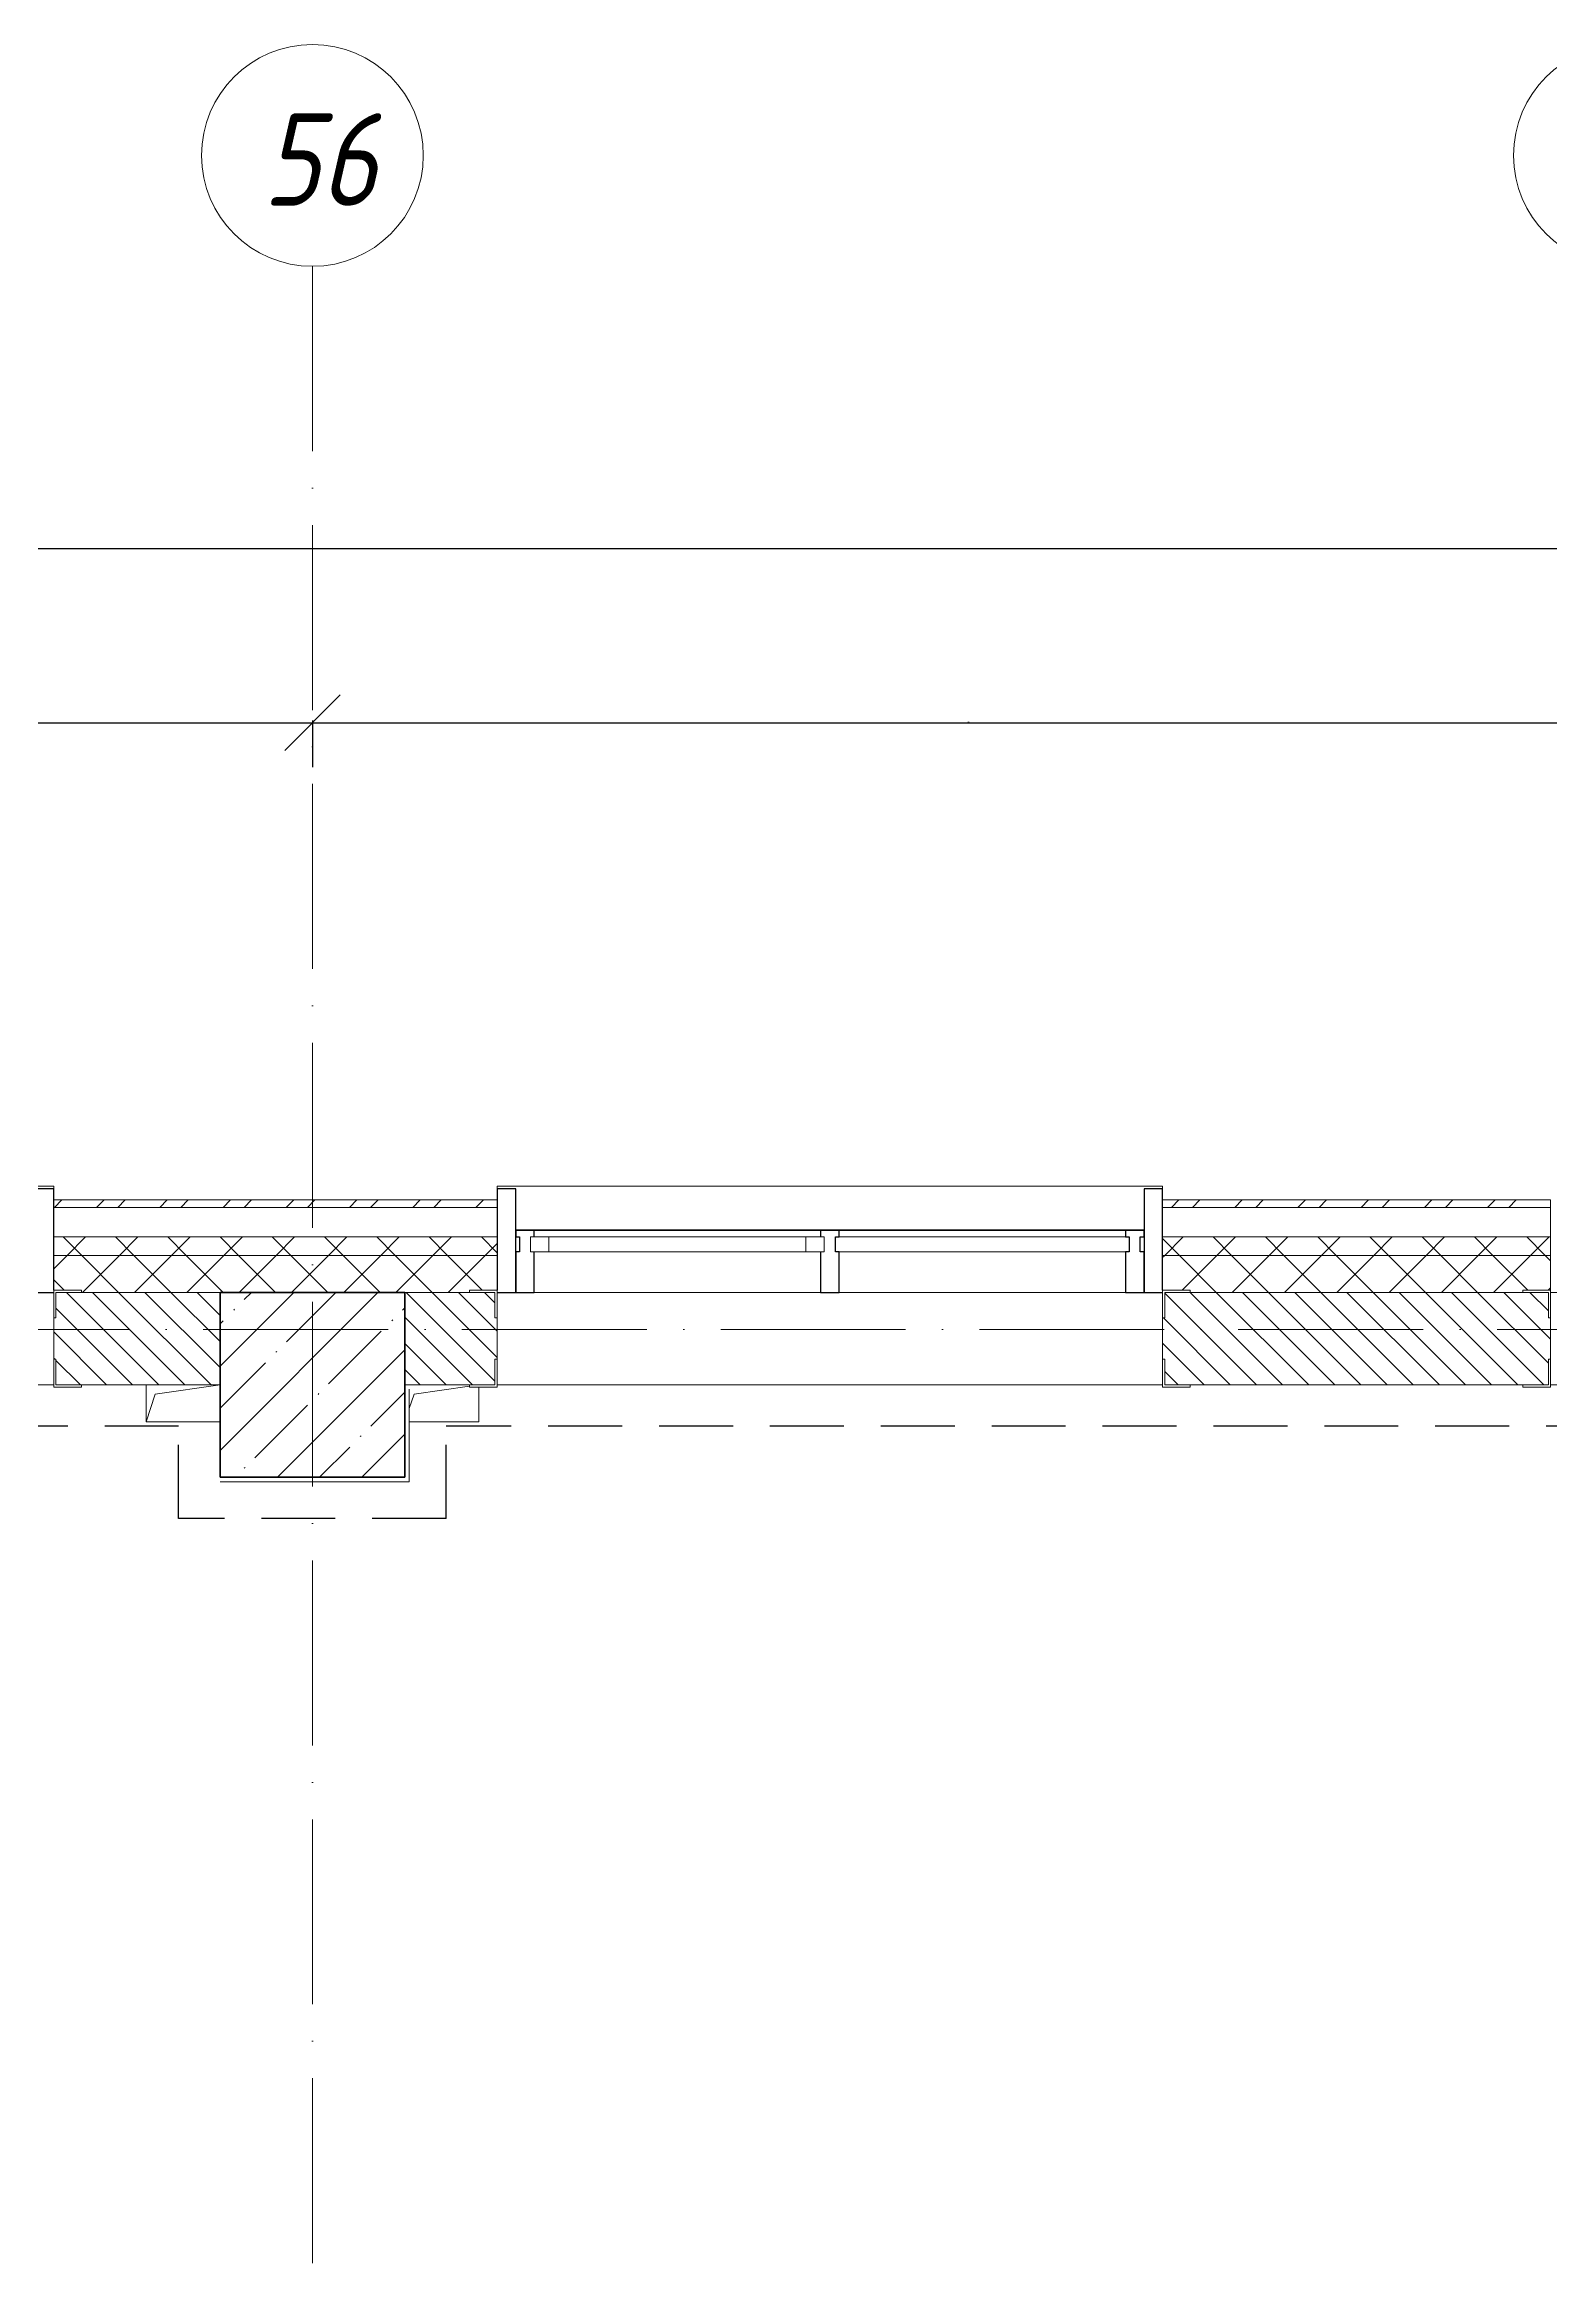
# Model space of a CAD drawing. Header units: millimetres. Extents: x -213536 to 1564669, y -45299 to 942238.
# Drawn here: x 508541 to 512616, y 529765 to 535778 of the extents above; entities that cross this region are included whole.
import ezdxf

# ---------------------------------------------------------------- set-up
doc = ezdxf.new("R2010")
doc.units = ezdxf.units.MM
for name, pattern in [('50_200_ШТРИХ_1Т_ш5_п1_п1_', [700, 500, -100, 0, -100]), ('Штрих короткий', [300, 150, -150]), ('Штриховая _2 мм - 1 мм_', [300, 200, -100])]:
    doc.linetypes.add(name, pattern=pattern)
for name, color, linetype, lineweight in [('0-1', 7, 'Continuous', 5), ('0-2', 7, 'Continuous', 9), ('3) ЖБ 4м', 3, 'Continuous', 30), ('Импосты витража', 7, 'Continuous', 9), ('Импосты витража-1', 7, 'Continuous', 25), ('Каркас_Импост', 7, 'Continuous', 13), ('Каркас_Импост-1', 7, 'Continuous', 9), ('Несущие колонны', 7, 'Continuous', 9), ('Несущие колонны-1', 7, 'Continuous', 35), ('Обобщенные модели', 7, 'Continuous', 9), ('Общие ребра', 7, 'Continuous', 9), ('Окна', 7, 'Continuous', 9), ('Оси', 7, 'Continuous', 9), ('Оси-1', 7, 'Continuous', 20), ('Оси-2', 7, '50_200_ШТРИХ_1Т_ш5_п1_п1_', 9), ('Остекление-1', 7, 'Continuous', 9), ('Перемычка-1', 7, 'Штрих короткий', 9), ('Размеры', 7, 'Continuous', 15), ('Стены', 7, 'Continuous', 9), ('Стены-1', 7, 'Continuous', 13), ('Штриховка разреза-1', 7, 'Continuous', 9)]:
    doc.layers.add(name, color=color, linetype=linetype, lineweight=lineweight)
doc.layers.add('СТ-1_1', color=7, linetype='Штриховая _2 мм - 1 мм_', lineweight=90, true_color=0x888888)
doc.layers.get('0-2').off()
doc.styles.add('ISOCPEUR_I_1', font='isocpeui.ttf', dxfattribs={"width": 0.85, "height": 2.5})
doc.styles.add('ISOCPEUR_I_5', font='isocpeui.ttf', dxfattribs={"width": 0.85, "height": 2.1})
doc.dimstyles.new('ISO-2_5_0_9К', dxfattribs={"dimscale": 304.8, "dimtxt": 248.995294, "dimasz": 0.492126, "dimexe": 0.393701, "dimexo": 0.328084, "dimgap": 0, "dimtad": 1, "dimdec": 0, "dimzin": 0, "dimdsep": 46, "dimtxsty": 'ISOCPEUR_I_1', "dimblk1": 'OBLIQUE', "dimblk2": 'OBLIQUE', "dimsah": 1, "dimcen": 0.09, "dimdle": 0.393701, "dimazin": 0, "dimtfac": 1, "dimtdec": 4, "dimtix": 1, "dimtmove": 0, "dimatfit": 3, "dimfxl": 1, "dimtvp": 1, "dimtolj": 1, "dimtzin": 0, "dimarcsym": 2})
pattern_1 = [(45, (0, 0), (-70.71068, 70.71068), []), (135, (0, 0), (-70.71068, -70.71068), [])]
pattern_2 = [(135, (0, 0), (-35.35534, -35.35534), [])]

# ---------------------------------------------------------------- blocks, each defined once
blk = doc.blocks.new('Ось сетки - Круг_Ø6_00__ISO-2_5_0_9K_-16731441-АИ2_03_План отделки стен 3-го этажа _Часть 1_')
at = {"layer": 'Оси-1'}
blk.add_circle((0, 0), 3, dxfattribs=at)
blk = doc.blocks.new('_Oblique')
at = {"color": 0, "linetype": 'ByBlock', "lineweight": -2}
blk.add_line((-0.5, -0.5), (0.5, 0.5), dxfattribs=at)
blk = doc.blocks.new('*D3918')
at = {"layer": 'Defpoints', "color": 0, "lineweight": 30, "transparency": 16777216}
for p in [(506366, 534049.2), (509266, 534049.2), (509266, 533943.1)]:
    blk.add_point(p, dxfattribs=at)
at = {"layer": 'Размеры', "color": 0, "lineweight": -2, "transparency": 16777216}
for p, q in [((506246, 533943.1), (509386, 533943.1)), ((506366, 533949.2), (506366, 533823.1)), ((509266, 533949.2), (509266, 533823.1))]:
    blk.add_line(p, q, dxfattribs=at)
at = {"layer": 'Размеры', "color": 0, "lineweight": -2, "transparency": 16777216, "xscale": 150, "yscale": 150, "zscale": 150, "rotation": 180}
blk.add_blockref('_Oblique', (506366, 533943.1), dxfattribs=at)
at = {"layer": 'Размеры', "color": 0, "lineweight": -2, "transparency": 16777216, "xscale": 150, "yscale": 150, "zscale": 150}
blk.add_blockref('_Oblique', (509266, 533943.1), dxfattribs=at)
at = {"layer": 'Размеры', "color": 0, "transparency": 16777216, "insert": (507816, 533944.4), "char_height": 2.5, "width": 758.478, "attachment_point": 5, "style": 'ISOCPEUR_I_1'}
blk.add_mtext('\\A1;2900', dxfattribs=at)
blk = doc.blocks.new('*D3919')
at = {"layer": 'Defpoints', "color": 0, "lineweight": 30, "transparency": 16777216}
for p in [(509266, 534049.2), (512816, 534049.2), (512816, 533943.1)]:
    blk.add_point(p, dxfattribs=at)
at = {"layer": 'Размеры', "color": 0, "lineweight": -2, "transparency": 16777216}
for p, q in [((509146, 533943.1), (512936, 533943.1)), ((509266, 533949.2), (509266, 533823.1)), ((512816, 533949.2), (512816, 533823.1))]:
    blk.add_line(p, q, dxfattribs=at)
at = {"layer": 'Размеры', "color": 0, "lineweight": -2, "transparency": 16777216, "xscale": 150, "yscale": 150, "zscale": 150, "rotation": 180}
blk.add_blockref('_Oblique', (509266, 533943.1), dxfattribs=at)
at = {"layer": 'Размеры', "color": 0, "lineweight": -2, "transparency": 16777216, "xscale": 150, "yscale": 150, "zscale": 150}
blk.add_blockref('_Oblique', (512816, 533943.1), dxfattribs=at)
at = {"layer": 'Размеры', "color": 0, "transparency": 16777216, "insert": (511041, 533944.4), "char_height": 2.5, "width": 758.478, "attachment_point": 5, "style": 'ISOCPEUR_I_1'}
blk.add_mtext('\\A1;3550', dxfattribs=at)
blk = doc.blocks.new('*D3927')
at = {"layer": 'Defpoints', "color": 0, "lineweight": 30, "transparency": 16777216}
for p in [(429166, 534520.1), (532666, 534520.1), (532666, 534414)]:
    blk.add_point(p, dxfattribs=at)
at = {"layer": 'Размеры', "color": 0, "lineweight": -2, "transparency": 16777216}
for p, q in [((429046, 534414), (532786, 534414)), ((429166, 534420.1), (429166, 534294)), ((532666, 534420.1), (532666, 534294))]:
    blk.add_line(p, q, dxfattribs=at)
at = {"layer": 'Размеры', "color": 0, "lineweight": -2, "transparency": 16777216, "xscale": 150, "yscale": 150, "zscale": 150, "rotation": 180}
blk.add_blockref('_Oblique', (429166, 534414), dxfattribs=at)
at = {"layer": 'Размеры', "color": 0, "lineweight": -2, "transparency": 16777216, "xscale": 150, "yscale": 150, "zscale": 150}
blk.add_blockref('_Oblique', (532666, 534414), dxfattribs=at)
at = {"layer": 'Размеры', "color": 0, "transparency": 16777216, "insert": (480916, 534415.3), "char_height": 2.5, "width": 1080.257, "attachment_point": 5, "style": 'ISOCPEUR_I_1'}
blk.add_mtext('\\A1;103500', dxfattribs=at)
blk = doc.blocks.new('BSC_Колонна _Прямоугольная - 500х500-V32-АИ2_03_План отделки стен 3-го этажа _Часть 1_')
at = {"layer": 'Несущие колонны'}
h = blk.add_hatch(dxfattribs=at)
h.set_pattern_fill('FP_37', color=256, style=0, pattern_type=2)
h.set_pattern_definition([(45, (-80100, -87250), (-114.04925, 114.04925), []), (45, (-79985.95, -87250), (-114.04925, 114.04925), [201.613, -40.323, 3.353, -36.97])])
h.paths.add_polyline_path([(-250, -250), (250, -250), (250, 250), (-250, 250), (-250, -39.9)], flags=0)
at = {"layer": 'Несущие колонны-1'}
for p, q in [((250, 250), (-250, 250)), ((-250, 250), (-250, -250)), ((250, -250), (250, 250)), ((-250, -250), (250, -250))]:
    blk.add_line(p, q, dxfattribs=at)
blk = doc.blocks.new('Прямоугольный импост - Откос НВФ_50х280 мм-25993838-АИ2_03_План отделки стен 3-го этажа _Часть 1_')
at = {"layer": 'Импосты витража-1'}
for p, q in [((0, 130), (-50, 130)), ((-50, 130), (-50, -150)), ((0, -144), (0, 130)), ((-50, -150), (0, -150))]:
    blk.add_line(p, q, dxfattribs=at)
blk = doc.blocks.new('Проем_Дверь_Прямоугольный - 1800х2700h_оконные проемы-25805030-АИ2_03_План отделки стен 3-го этажа _Часть 1_')
at = {"layer": 'Перемычка-1'}
for p, q in [((900, 125), (-900, 125)), ((900, -125), (-900, -125))]:
    blk.add_line(p, q, dxfattribs=at)
blk = doc.blocks.new('PNS_Панель прямоугольная2 - Нр_Стекло - 40мм-26243474-АИ2_03_План отделки стен 3-го этажа _Часть 1_')
at = {"layer": 'Каркас_Импост'}
for p, q in [((-397.5, 0), (-397.5, 40)), ((-397.5, 40), (-347.5, 40)), ((-347.5, 40), (-347.5, 0)), ((397.5, 40), (347.5, 40)), ((347.5, 40), (347.5, 0)), ((397.5, 0), (397.5, 40)), ((-347.5, 0), (-397.5, 0)), ((347.5, 0), (397.5, 0))]:
    blk.add_line(p, q, dxfattribs=at)
at = {"layer": 'Каркас_Импост-1'}
for p, q in [((-347.5, 40), (347.5, 40)), ((-347.5, 0), (347.5, 0))]:
    blk.add_line(p, q, dxfattribs=at)
blk = doc.blocks.new('Прямоугольный импост - Импост структурный с накладкой - 150мм-25647633-АИ2_03_План отделки стен 3-го этажа _Часть 1_')
at = {"layer": 'Импосты витража-1'}
for p, q in [((-25, 0), (-25, 17)), ((-25, 17), (25, 17)), ((-15, 0), (-25, 0)), ((-15, -40), (-15, 0)), ((25, 17), (25, 0)), ((-25, -150), (-25, -40)), ((-25, -40), (-15, -40)), ((25, -40), (25, -150)), ((25, -150), (-25, -150))]:
    blk.add_line(p, q, dxfattribs=at)
blk = doc.blocks.new('Прямоугольный импост - Импост структурный с накладкой - 150мм-25647642-АИ2_03_План отделки стен 3-го этажа _Часть 1_')
at = {"layer": 'Импосты витража'}
for p, q in [((78475, 87667), (77700, 87667)), ((78475, 87500), (77700, 87500))]:
    blk.add_line(p, q, dxfattribs=at)
blk = doc.blocks.new('Прямоугольный импост - Импост структурный с накладкой - 150мм-V149-АИ2_03_План отделки стен 3-го этажа _Часть 1_')
at = {"layer": 'Импосты витража-1'}
for p, q in [((-25, 0), (-25, 17)), ((-25, 17), (25, 17)), ((25, 0), (15, 0)), ((15, 0), (15, -40)), ((25, 17), (25, 0)), ((-25, -150), (-25, -40)), ((15, -40), (25, -40)), ((25, -40), (25, -150)), ((25, -150), (-25, -150))]:
    blk.add_line(p, q, dxfattribs=at)
blk = doc.blocks.new('PNS_Панель прямоугольная1 - Нр_Стекло - 40мм-25259299-АИ2_03_План отделки стен 3-го этажа _Часть 1_')
at = {"layer": 'Остекление-1'}
for p, q in [((-387.5, 40), (387.5, 40)), ((-397.5, 0), (397.5, 0)), ((387.5, 0), (-387.5, 0))]:
    blk.add_line(p, q, dxfattribs=at)
blk = doc.blocks.new('Прямоугольный импост - Импост структурный с накладкой - 150мм-25647644-АИ2_03_План отделки стен 3-го этажа _Часть 1_')
at = {"layer": 'Импосты витража-1'}
for p, q in [((-25, 0), (-25, 17)), ((-25, 17), (25, 17)), ((-15, 0), (-25, 0)), ((-15, -40), (-15, 0)), ((25, 0), (15, 0)), ((15, 0), (15, -40)), ((25, 17), (25, 0)), ((-25, -150), (-25, -40)), ((-25, -40), (-15, -40)), ((15, -40), (25, -40)), ((25, -40), (25, -150)), ((25, -150), (-25, -150))]:
    blk.add_line(p, q, dxfattribs=at)
blk = doc.blocks.new('Прямоугольный импост - Откос НВФ_50х280 мм-V152-АИ2_03_План отделки стен 3-го этажа _Часть 1_')
at = {"layer": 'Импосты витража-1'}
for p, q in [((-50, 130), (0, 130)), ((-50, -150), (-50, 130)), ((0, 130), (0, -144)), ((0, -150), (-50, -150))]:
    blk.add_line(p, q, dxfattribs=at)
blk = doc.blocks.new('Фахверк_СКБ_Уголок - 250_2700-27497298-АИ2_03_План отделки стен 3-го этажа _Часть 1_')
at = {"layer": 'Обобщенные модели'}
for p, q in [((200, 181), (125, 181)), ((125, 181), (125, 106)), ((200, 175), (200, 181)), ((131, 106), (131, 175)), ((131, 175), (200, 175)), ((125, 106), (131, 106)), ((131, -6), (125, -6)), ((125, -6), (125, -81)), ((131, -75), (131, -6)), ((125, -81), (200, -81)), ((200, -75), (131, -75)), ((200, -81), (200, -75))]:
    blk.add_line(p, q, dxfattribs=at)
blk = doc.blocks.new('AR_Отверстие прямоугольное _в плите_ - AR_Отверстие прямоугольное _в плите_-30510712-АИ2_03_План отделки стен 3-го этажа _Часть 1_')
at = {"layer": 'Обобщенные модели'}
for p, q in [((-100, 50), (-100, -50)), ((-100, -50), (-75, 25)), ((-75, 25), (100, 50)), ((-100, -50), (100, -50))]:
    blk.add_line(p, q, dxfattribs=at)
blk = doc.blocks.new('AR_Отверстие прямоугольное _в плите_ - AR_Отверстие прямоугольное _в плите_-V217-АИ2_03_План отделки стен 3-го этажа _Часть 1_')
at = {"layer": 'Обобщенные модели'}
for p, q in [((-88, -14), (-75, 25)), ((-75, 25), (75, 46.4)), ((100, -50), (100, 44)), ((-88, -50), (100, -50))]:
    blk.add_line(p, q, dxfattribs=at)
blk = doc.blocks.new('Отлив_СКБ - Отлив витража_120_НВФ-31885689-АИ2_03_План отделки стен 3-го этажа _Часть 1_')
at = {"layer": 'Окна'}
for p, q in [((0, 113), (0, 120)), ((1800, 120), (0, 120)), ((1800, 120), (1800, 113)), ((50, 2), (1750, 2))]:
    blk.add_line(p, q, dxfattribs=at)
blk = doc.blocks.new('0125-Р-ОО-Ш2-АР-о_23_10_2024_rvt-1-АИ2_03_План отделки стен 3-го этажа _Часть 1_')
at = {"layer": 'Штриховка разреза-1'}
h = blk.add_hatch(dxfattribs=at)
h.set_pattern_fill('FP_49', color=256, style=0, pattern_type=2)
h.set_pattern_definition([(45, (0, 0), (-85.53659, 85.53659), []), (45, (57.02, 0), (-85.53659, 85.53659), [])])
h.paths.add_polyline_path([(89300, 87730), (89300, 87750), (88175, 87750), (88175, 87730), (88855.5, 87730)], flags=0)
h.paths.add_polyline_path([(83450, 87730), (83450, 87750), (82400, 87750), (82400, 87730), (83202.5, 87730)], flags=0)
h.paths.add_polyline_path([(85250, 87730), (86375, 87730), (86375, 87750), (85250, 87750)], flags=0)
h.paths.add_polyline_path([(77085, 87730), (77600, 87730), (77600, 87750), (77085, 87750)], flags=0)
h.paths.add_polyline_path([(79433.8, 87730), (80600, 87730), (80600, 87750), (79400, 87750), (79400, 87730)], flags=0)
h = blk.add_hatch(dxfattribs=at)
h.set_pattern_fill('FP_50', color=256, style=0, pattern_type=2)
h.set_pattern_definition(pattern_1)
h.paths.add_polyline_path([(103830, 87600), (103830, 87650), (96850, 87650), (96850, 87600), (102988.1, 87600)], flags=0)
h.paths.add_polyline_path([(94100, 87600), (95850, 87600), (95850, 87650), (94100, 87650)], flags=0)
h.paths.add_polyline_path([(89300, 87600), (89300, 87650), (88175, 87650), (88175, 87600), (88855.5, 87600)], flags=0)
h.paths.add_polyline_path([(86375, 87600), (86375, 87650), (85250, 87650), (85250, 87600), (86029, 87600)], flags=0)
h.paths.add_polyline_path([(79400, 87600), (80600, 87600), (80600, 87650), (79400, 87650)], flags=0)
h.paths.add_polyline_path([(83450, 87600), (83450, 87650), (82400, 87650), (82400, 87600), (83202.5, 87600)], flags=0)
h.paths.add_polyline_path([(77549.4, 87600), (77600, 87600), (77600, 87650), (74050, 87650), (74050, 87600), (76607.2, 87600)], flags=0)
h.paths.add_polyline_path([(72250, 87600), (72250, 87650), (71050, 87650), (71050, 87600), (71896.4, 87600)], flags=0)
h.paths.add_polyline_path([(69250, 87600), (69250, 87650), (68050, 87650), (68050, 87600), (69069.9, 87600)], flags=0)
h.paths.add_polyline_path([(66250, 87600), (66250, 87650), (65000, 87650), (65000, 87600), (65301.2, 87600)], flags=0)
h.paths.add_polyline_path([(62000, 87600), (63200, 87600), (63200, 87650), (62000, 87650)], flags=0)
h.paths.add_polyline_path([(60200, 87600), (60200, 87650), (59000, 87650), (59000, 87600), (59648.1, 87600)], flags=0)
h.paths.add_polyline_path([(57200, 87600), (57200, 87650), (56000, 87650), (56000, 87600), (56821.6, 87600)], flags=0)
h.paths.add_polyline_path([(53995.1, 87600), (54200, 87600), (54200, 87650), (52400, 87650), (52400, 87600)], flags=0)
h = blk.add_hatch(dxfattribs=at)
h.set_pattern_fill('FP_50', color=256, style=0, pattern_type=2)
h.set_pattern_definition(pattern_1)
h.paths.add_polyline_path([(103750, 87500), (103830, 87500), (103830, 87600), (96850, 87600), (96850, 87500), (103700, 87500)], flags=0)
h.paths.add_polyline_path([(95350, 87500), (95850, 87500), (95850, 87600), (94100, 87600), (94100, 87506), (94175, 87506), (94175, 87500), (94508.5, 87500)], flags=0)
h.paths.add_polyline_path([(86300, 87500), (86300, 87506), (86375, 87506), (86375, 87600), (85250, 87600), (85250, 87500), (86029, 87500)], flags=0)
h.paths.add_polyline_path([(88250, 87500), (89225, 87500), (89225, 87506), (89300, 87506), (89300, 87600), (88175, 87600), (88175, 87506), (88250, 87506)], flags=0)
h.paths.add_polyline_path([(83202.5, 87500), (83375, 87500), (83375, 87506), (83450, 87506), (83450, 87600), (82400, 87600), (82400, 87506), (82475, 87506), (82475, 87500)], flags=0)
h.paths.add_polyline_path([(80525, 87500), (80525, 87506), (80600, 87506), (80600, 87600), (79400, 87600), (79400, 87506), (79475, 87506), (79475, 87500), (80375.9, 87500)], flags=0)
h.paths.add_polyline_path([(77549.4, 87500), (77600, 87500), (77600, 87600), (74050, 87600), (74050, 87506), (74125, 87506), (74125, 87500), (77100, 87500)], flags=0)
h.paths.add_polyline_path([(71050, 87500), (72175, 87500), (72175, 87506), (72250, 87506), (72250, 87600), (71050, 87600)], flags=0)
h.paths.add_polyline_path([(68125, 87500), (69175, 87500), (69175, 87506), (69250, 87506), (69250, 87600), (68050, 87600), (68050, 87506), (68125, 87506)], flags=0)
h.paths.add_polyline_path([(66175, 87500), (66175, 87506), (66250, 87506), (66250, 87600), (65000, 87600), (65000, 87506), (65075, 87506), (65075, 87500), (65600, 87500)], flags=0)
h.paths.add_polyline_path([(60125, 87500), (60125, 87506), (60200, 87506), (60200, 87600), (59000, 87600), (59000, 87506), (59075, 87506), (59075, 87500), (59648.1, 87500)], flags=0)
h.paths.add_polyline_path([(62075, 87500), (63125, 87500), (63125, 87506), (63200, 87506), (63200, 87600), (62000, 87600), (62000, 87506), (62075, 87506)], flags=0)
h.paths.add_polyline_path([(56821.6, 87500), (57125, 87500), (57125, 87506), (57200, 87506), (57200, 87600), (56000, 87600), (56000, 87506), (56075, 87506), (56075, 87500)], flags=0)
h.paths.add_polyline_path([(53350, 87500), (54125, 87500), (54125, 87506), (54200, 87506), (54200, 87600), (52400, 87600), (52400, 87500), (52550, 87500)], flags=0)
h = blk.add_hatch(dxfattribs=at)
h.set_pattern_fill('FP_1', color=256, style=0, pattern_type=2)
h.set_pattern_definition(pattern_2)
h.paths.add_polyline_path([(79475, 87250), (79850, 87250), (79850, 87500), (79406, 87500), (79406, 87431), (79400, 87431), (79400, 87319), (79406, 87319), (79406, 87250), (79433.8, 87250)], flags=0)
h = blk.add_hatch(dxfattribs=at)
h.set_pattern_fill('FP_1', color=256, style=0, pattern_type=2)
h.set_pattern_definition(pattern_2)
h.paths.add_polyline_path([(83444, 87250), (83444, 87319), (83450, 87319), (83450, 87431), (83444, 87431), (83444, 87500), (82406, 87500), (82406, 87431), (82400, 87431), (82400, 87319), (82406, 87319), (82406, 87250), (83375, 87250)], flags=0)
h.paths.add_polyline_path([(80375.9, 87250), (80594, 87250), (80594, 87319), (80600, 87319), (80600, 87431), (80594, 87431), (80594, 87500), (80350, 87500), (80350, 87250)], flags=0)
at = {"layer": 'Общие ребра'}
for p, q in [((80600, 87650), (79400, 87650)), ((83450, 87650), (82400, 87650)), ((80600, 87600), (79400, 87600)), ((83450, 87600), (82400, 87600)), ((79475, 87500), (79850, 87500)), ((79850, 87500), (79475, 87500)), ((80350, 87500), (80525, 87500)), ((80525, 87500), (80350, 87500)), ((82475, 87500), (83375, 87500)), ((83375, 87500), (82475, 87500))]:
    blk.add_line(p, q, dxfattribs=at)
at = {"layer": 'Стены'}
for p, q in [((79400, 87250), (77612, 87250)), ((82400, 87250), (80600, 87250)), ((85250, 87250), (83450, 87250))]:
    blk.add_line(p, q, dxfattribs=at)
at = {"layer": 'Стены-1'}
for p, q in [((80600, 87750), (79400, 87750)), ((79400, 87750), (79400, 87730)), ((80600, 87730), (79400, 87730)), ((79400, 87730), (79400, 87506)), ((79400, 87730), (80600, 87730)), ((80600, 87730), (80600, 87750)), ((80600, 87506), (80600, 87730)), ((83450, 87750), (82400, 87750)), ((82400, 87750), (82400, 87730)), ((83450, 87730), (82400, 87730)), ((82400, 87730), (82400, 87506)), ((82400, 87730), (83450, 87730)), ((83450, 87730), (83450, 87750)), ((83450, 87506), (83450, 87730)), ((79400, 87431), (79400, 87319)), ((80600, 87319), (80600, 87431)), ((82400, 87431), (82400, 87319)), ((83450, 87319), (83450, 87431)), ((79475, 87250), (79850, 87250)), ((80350, 87250), (80525, 87250)), ((82475, 87250), (83375, 87250))]:
    blk.add_line(p, q, dxfattribs=at)
at = {"layer": '0-2'}
for name, p in [('Отлив_СКБ - Отлив витража_120_НВФ-31885689-АИ2_03_План отделки стен 3-го этажа _Часть 1_', (77600, 87667)), ('Отлив_СКБ - Отлив витража_120_НВФ-31885689-АИ2_03_План отделки стен 3-го этажа _Часть 1_', (80600, 87667)), ('Прямоугольный импост - Откос НВФ_50х280 мм-25993838-АИ2_03_План отделки стен 3-го этажа _Часть 1_', (79400, 87650)), ('Прямоугольный импост - Откос НВФ_50х280 мм-25993838-АИ2_03_План отделки стен 3-го этажа _Часть 1_', (82400, 87650)), ('Прямоугольный импост - Импост структурный с накладкой - 150мм-25647642-АИ2_03_План отделки стен 3-го этажа _Часть 1_', (3000, 0)), ('Прямоугольный импост - Импост структурный с накладкой - 150мм-25647642-АИ2_03_План отделки стен 3-го этажа _Часть 1_', (3825, 0)), ('Фахверк_СКБ_Уголок - 250_2700-27497298-АИ2_03_План отделки стен 3-го этажа _Часть 1_', (79275, 87325)), ('BSC_Колонна _Прямоугольная - 500х500-V32-АИ2_03_План отделки стен 3-го этажа _Часть 1_', (80100, 87250)), ('Фахверк_СКБ_Уголок - 250_2700-27497298-АИ2_03_План отделки стен 3-го этажа _Часть 1_', (82275, 87325)), ('AR_Отверстие прямоугольное _в плите_ - AR_Отверстие прямоугольное _в плите_-30510712-АИ2_03_План отделки стен 3-го этажа _Часть 1_', (79750, 87200)), ('AR_Отверстие прямоугольное _в плите_ - AR_Отверстие прямоугольное _в плите_-V217-АИ2_03_План отделки стен 3-го этажа _Часть 1_', (80450, 87200))]:
    blk.add_blockref(name, p, dxfattribs=at)
at = {"layer": '0-2', "extrusion": (0, 0, -1)}
for name, p in [('Прямоугольный импост - Откос НВФ_50х280 мм-V152-АИ2_03_План отделки стен 3-го этажа _Часть 1_', (-80600, 87650)), ('Прямоугольный импост - Импост структурный с накладкой - 150мм-V149-АИ2_03_План отделки стен 3-го этажа _Часть 1_', (-80675, 87650)), ('Прямоугольный импост - Импост структурный с накладкой - 150мм-25647633-АИ2_03_План отделки стен 3-го этажа _Часть 1_', (-81500, 87650)), ('Прямоугольный импост - Импост структурный с накладкой - 150мм-25647644-АИ2_03_План отделки стен 3-го этажа _Часть 1_', (-82325, 87650))]:
    blk.add_blockref(name, p, dxfattribs=at)
at = {"layer": '0-2', "rotation": 180}
for name, p in [('PNS_Панель прямоугольная2 - Нр_Стекло - 40мм-26243474-АИ2_03_План отделки стен 3-го этажа _Часть 1_', (81087.5, 87650)), ('PNS_Панель прямоугольная1 - Нр_Стекло - 40мм-25259299-АИ2_03_План отделки стен 3-го этажа _Часть 1_', (81912.5, 87650)), ('Проем_Дверь_Прямоугольный - 1800х2700h_оконные проемы-25805030-АИ2_03_План отделки стен 3-го этажа _Часть 1_', (78500, 87375)), ('Фахверк_СКБ_Уголок - 250_2700-27497298-АИ2_03_План отделки стен 3-го этажа _Часть 1_', (80725, 87425)), ('Проем_Дверь_Прямоугольный - 1800х2700h_оконные проемы-25805030-АИ2_03_План отделки стен 3-го этажа _Часть 1_', (81500, 87375)), ('Фахверк_СКБ_Уголок - 250_2700-27497298-АИ2_03_План отделки стен 3-го этажа _Часть 1_', (83575, 87425)), ('Проем_Дверь_Прямоугольный - 1800х2700h_оконные проемы-25805030-АИ2_03_План отделки стен 3-го этажа _Часть 1_', (84350, 87375))]:
    blk.add_blockref(name, p, dxfattribs=at)
blk = doc.blocks.new('3этВверх')
at = {"layer": 'СТ-1_1', "lineweight": 25}
for p, q in [((508904, 532040.4), (506878, 532040.4)), ((508904, 531790.4), (508904, 532040.4)), ((509628, 531790.4), (509628, 532040.4)), ((514304, 532040.4), (509628, 532040.4)), ((509628, 531790.4), (508904, 531790.4))]:
    blk.add_line(p, q, dxfattribs=at)
at = {"layer": 'Стены-1'}
for p, q in [((509528, 532152.4), (509516, 532152.4)), ((509528, 531890.4), (509528, 532140.4)), ((509016, 531890.4), (509528, 531890.4))]:
    blk.add_line(p, q, dxfattribs=at)
at = {"layer": '0-1'}
blk.add_blockref('0125-Р-ОО-Ш2-АР-о_23_10_2024_rvt-1-АИ2_03_План отделки стен 3-го этажа _Часть 1_', (429166, 444902.4), dxfattribs=at)
blk = doc.blocks.new('Ос 3 эт верх часть')
at = {"layer": 'Оси-2'}
for p, q in [((509266, 535177.6), (509266, 501490.4)), ((535374.3, 532302.4), (426847.2, 532302.4))]:
    blk.add_line(p, q, dxfattribs=at)
at = {"layer": 'Оси-1', "xscale": 99.99999999999993, "yscale": 99.99999999999993, "zscale": 99.99999999999993, "rotation": 180}
blk.add_blockref('Ось сетки - Круг_Ø6_00__ISO-2_5_0_9K_-16731441-АИ2_03_План отделки стен 3-го этажа _Часть 1_', (509266, 535477.6), dxfattribs=at)
at = {"layer": 'Оси-1', "xscale": 99.99999999999993, "yscale": 99.99999999999993, "zscale": 99.99999999999993}
blk.add_blockref('Ось сетки - Круг_Ø6_00__ISO-2_5_0_9K_-16731441-АИ2_03_План отделки стен 3-го этажа _Часть 1_', (512816, 535477.6), dxfattribs=at)
at = {"layer": 'Оси', "insert": (509131.6, 535591.5), "char_height": 250, "width": 404.05, "attachment_point": 1, "style": 'ISOCPEUR_I_5'}
blk.add_mtext('56', dxfattribs=at)
at = {"layer": 'Размеры'}
for base, p1, p2, override, picture, middle in [((532666, 534414), (429166, 534520.1), (532666, 534520.1), {"dimpost": '<>', "dimfxl": 103500}, '*D3927', (480916, 534415.3)), ((509266, 533943.1), (506366, 534049.2), (509266, 534049.2), {"dimpost": '<>', "dimfxl": 2900}, '*D3918', (507816, 533944.4)), ((512816, 533943.1), (509266, 534049.2), (512816, 534049.2), {"dimpost": '<>', "dimfxl": 3550}, '*D3919', (511041, 533944.4))]:
    dim = blk.add_linear_dim(base=base, p1=p1, p2=p2, dimstyle='ISO-2_5_0_9К', override=override, dxfattribs=at)
    dim.commit()
    dim.dimension.update_dxf_attribs({"geometry": picture, "text_midpoint": middle})

msp = doc.modelspace()

# ---------------------------------------------------------------- block references
at = {"color": 5, "lineweight": 30}
msp.add_blockref('Ос 3 эт верх часть', (0, 0), dxfattribs=at)
at = {"layer": '3) ЖБ 4м'}
msp.add_blockref('3этВверх', (0, 0), dxfattribs=at)

doc.saveas('drawing.dxf')
